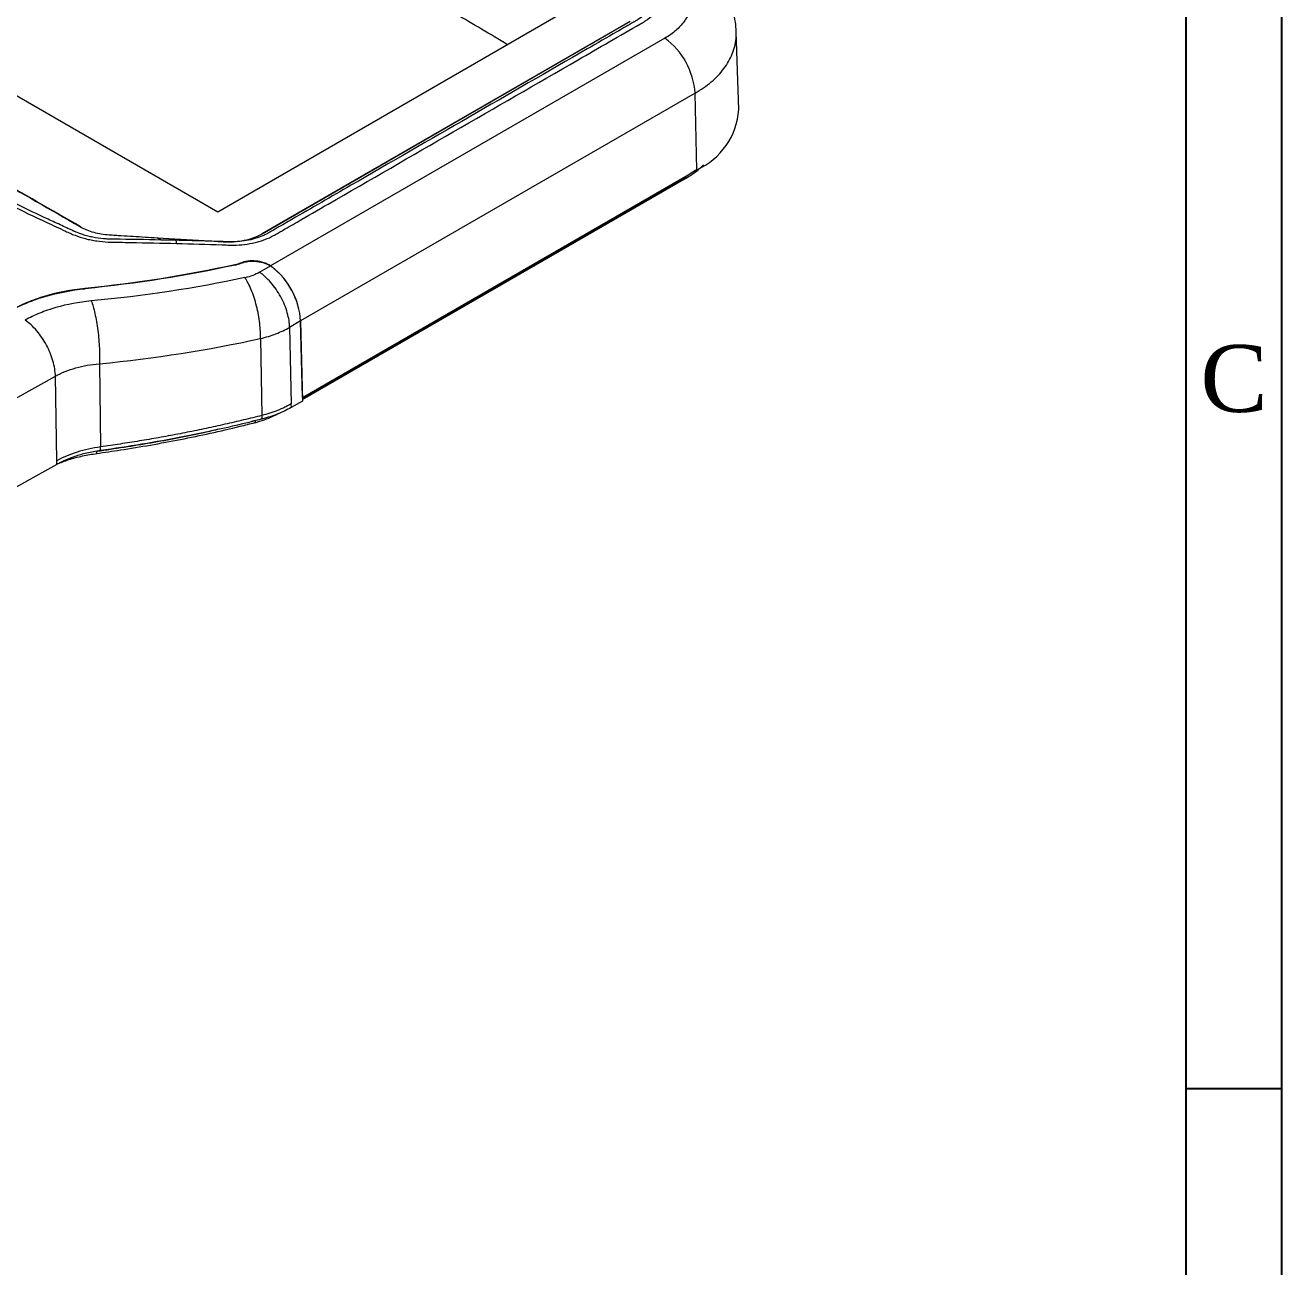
# Model space of a CAD drawing. Header units: millimetres. Extents: x 6 to 426, y 10 to 307.
# Drawn here: x 360.4 to 426.2, y 75.2 to 140.2 of the extents above; entities that cross this region are included whole.
import ezdxf

# ---------------------------------------------------------------- set-up
doc = ezdxf.new("R2010")
doc.units = ezdxf.units.MM

msp = doc.modelspace()

# ---------------------------------------------------------------- linework, layer by layer
at = {"color": 7, "linetype": 'Continuous'}
for p, q in [((426.1623, 10.2801), (426.1623, 307.2801)), ((421.1623, 15.2801), (421.1623, 302.2801))]:
    msp.add_line(p, q, dxfattribs=at)
at = {"color": 7, "linetype": 'Continuous', "lineweight": 15}
for p, q in [((370.5159, 130.3834), (347.535, 143.65)), ((388.1936, 140.5885), (370.5159, 130.3834)), ((392.0623, 140.3524), (372.815, 129.2412)), ((372.8352, 129.2478), (392.0825, 140.359)), ((393.9003, 139.4762), (373.2717, 127.5676)), ((397.758, 135.7373), (397.6273, 139.8124)), ((395.4731, 136.5927), (374.8459, 124.6848)), ((395.5626, 132.5956), (395.4731, 136.5927)), ((374.9354, 120.6877), (395.5626, 132.5956)), ((374.9379, 120.5717), (394.9382, 132.1176)), ((367.552, 128.9197), (367.3454, 129.0366)), ((367.3454, 129.0366), (370.113, 128.8676)), ((372.6973, 127.236), (373.2704, 127.5668)), ((374.8459, 124.6848), (374.2701, 124.3525)), ((374.2702, 124.3525), (374.3428, 120.3456)), ((374.8459, 124.6848), (374.9396, 120.4971)), ((374.9354, 120.6877), (374.8459, 124.6848)), ((372.7464, 123.7667), (372.8218, 119.7449)), ((364.3204, 122.443), (364.3853, 118.1017)), ((329.661, 103.8754), (362.0202, 121.7971)), ((362.0888, 117.3752), (362.0194, 121.7971)), ((374.3377, 120.3426), (374.3427, 120.1525)), ((374.9396, 120.4971), (374.3446, 120.1536)), ((372.8289, 119.5549), (372.8281, 119.7465)), ((364.3867, 117.9089), (364.3838, 118.0999)), ((362.0918, 117.1839), (329.4052, 99.0198)), ((362.0918, 117.1839), (362.0888, 117.3752))]:
    msp.add_line(p, q, dxfattribs=at)
at = {"color": 8, "linetype": 'Continuous', "lineweight": 15}
for p, q in [((374.9362, 120.65), (394.99, 132.2267)), ((394.99, 132.2267), (394.9909, 132.2655)), ((370.113, 128.8676), (370.728, 128.83)), ((371.6971, 127.7132), (371.6971, 127.6932)), ((372.4954, 119.4734), (372.2742, 119.4217))]:
    msp.add_line(p, q, dxfattribs=at)
msp.add_line((426.1623, 84.5301), (421.1623, 84.5301))
at = {"color": 8, "linetype": 'Continuous', "lineweight": 15, "flags": 128}
for points in [[(395.5156, 132.5684), (395.4864, 132.5472), (394.99, 132.2267)], [(372.815, 129.2412), (372.8241, 129.2453), (372.8352, 129.2478)], [(372.8082, 119.562), (372.6712, 119.5209), (372.4954, 119.4734)]]:
    msp.add_lwpolyline(points, dxfattribs=at)
at = {"color": 7, "linetype": 'Continuous', "lineweight": 15}
for centre, radius, start, end in [((314.4175, 22.0055), 137.0939, 58.686753, 60.008253), ((391.5697, 136.3343), 3.912, 3.787849, 53.433253), ((394.0575, 135.9852), 3.7088, 293.942196, 356.166059), ((363.2939, 129.5759), 0.0515, 47.365242, 82.332461), ((367.8597, 128.7487), 0.4905, 358.794677, 18.325663), ((370.9328, 124.423), 3.9218, 3.828181, 52.460676), ((370.9282, 124.4214), 3.9265, 3.846735, 51.928756)]:
    msp.add_arc(centre, radius, start, end, dxfattribs=at)
at = {"color": 8, "linetype": 'Continuous', "lineweight": 15}
msp.add_arc((394.8674, 132.218), 0.1228, 305.194737, 4.092489, dxfattribs=at)
at = {"color": 7, "linetype": 'Continuous', "lineweight": 15}
for points, knots in [([(367.4635, 157.9385), (367.2875, 157.9882), (367.1044, 158.0284), (366.7244, 158.0905), (366.5268, 158.1125), (366.1207, 158.1374), (365.9165, 158.1402), (365.6086, 158.1305), (365.5056, 158.1249), (365.2992, 158.1087), (365.1951, 158.098), (364.8862, 158.0589), (364.6853, 158.0237), (364.3911, 157.9583), (364.2943, 157.9343), (364.103, 157.8821), (364.008, 157.8536), (363.7328, 157.7633), (363.5613, 157.6966), (363.3207, 157.5875), (363.2432, 157.5497), (363.0939, 157.471), (363.0229, 157.4296), (361.8105, 156.7298), (358.3873, 154.7536), (352.682, 151.46), (347.5472, 148.4957), (344.6232, 146.8077), (343.9813, 146.4372), (343.8387, 146.3549), (343.7665, 146.3141), (343.5604, 146.187), (343.4347, 146.0963), (343.2147, 145.9092), (343.1194, 145.8124), (342.9583, 145.6121), (342.8924, 145.5077), (342.7961, 145.301), (342.7648, 145.1977), (342.7424, 145.0428), (342.7402, 144.9912), (342.7338, 144.8878), (342.7305, 144.8361), (342.7135, 144.5775), (342.6989, 144.3701), (342.6532, 143.7466), (342.6203, 143.329), (342.5694, 142.7), (342.5522, 142.4899), (342.526, 142.174), (342.5129, 142.0159), (342.4996, 141.8575), (342.4908, 141.7519), (342.4871, 141.6991), (342.4923, 141.5409), (342.5125, 141.4349), (342.5851, 141.23), (342.6372, 141.1307), (342.7726, 140.9382), (342.8565, 140.8443), (343.0049, 140.7105), (343.0582, 140.6674), (343.1704, 140.5834), (343.2266, 140.5414), (344.1852, 139.8275), (345.1272, 139.156), (346.6006, 138.1544), (347.1017, 137.8213), (348.1245, 137.1569), (348.6463, 136.8253), (350.2365, 135.837), (351.3314, 135.1854), (354.7187, 133.2512), (357.1146, 131.9903), (360.2788, 130.4492), (360.9206, 130.1425), (361.8937, 129.6855), (362.2196, 129.5338), (362.6288, 129.3449), (362.7104, 129.3069), (362.8752, 129.2322), (362.9598, 129.197), (363.2199, 129.0974), (363.402, 129.0392), (363.6887, 128.9649), (363.7873, 128.9422), (363.9846, 128.9025), (364.0834, 128.8854), (364.38, 128.8417), (364.578, 128.823), (364.8756, 128.81), (364.9749, 128.8089), (365.1735, 128.8055), (365.4714, 128.8003), (365.7692, 128.7948), (366.762, 128.7759), (367.556, 128.7585), (368.3501, 128.7384)], [0, 0, 0, 0, 0.0078125, 0.0078125, 0.015625, 0.015625, 0.0234375, 0.0234375, 0.0273437, 0.0273437, 0.03125, 0.03125, 0.0390625, 0.0390625, 0.0429687, 0.0429687, 0.046875, 0.046875, 0.0546875, 0.0546875, 0.0585937, 0.0585937, 0.0625, 0.0625, 0.125, 0.25, 0.375, 0.40625, 0.4101562, 0.4101562, 0.4140625, 0.4140625, 0.421875, 0.421875, 0.4296875, 0.4296875, 0.4375, 0.4375, 0.4453125, 0.4453125, 0.4492187, 0.4492187, 0.453125, 0.453125, 0.46875, 0.46875, 0.5, 0.5, 0.515625, 0.515625, 0.5234375, 0.5273437, 0.5273437, 0.53125, 0.53125, 0.5390625, 0.5390625, 0.546875, 0.546875, 0.5546875, 0.5546875, 0.5585937, 0.5585937, 0.5625, 0.5625, 0.625, 0.625, 0.65625, 0.65625, 0.6875, 0.6875, 0.75, 0.75, 0.875, 0.875, 0.90625, 0.90625, 0.921875, 0.921875, 0.9257813, 0.9257813, 0.9296875, 0.9296875, 0.9375, 0.9375, 0.9414063, 0.9414063, 0.9453125, 0.9453125, 0.953125, 0.953125, 0.9570313, 0.9570313, 0.9609375, 0.96875, 0.96875, 1, 1, 1, 1]), ([(368.3501, 128.7384), (369.1441, 128.7183), (369.9381, 128.6955), (370.8313, 128.6648), (370.9306, 128.6613), (371.1291, 128.6542), (371.2283, 128.6517), (371.5251, 128.6543), (371.7217, 128.6668), (372.1013, 128.712), (372.286, 128.7445), (372.5552, 128.8086), (372.6441, 128.8327), (372.8165, 128.8853), (372.8998, 128.9136), (373.1412, 129.0048), (373.291, 129.0736), (373.4995, 129.1882), (373.5667, 129.2281), (373.7028, 129.3067), (374.043, 129.5031), (374.9276, 130.0137), (377.9214, 131.7421), (382.8205, 134.5702), (388.2639, 137.7126), (391.5299, 139.5981), (392.6866, 140.2658), (392.7555, 140.3045), (392.8868, 140.3864), (392.9492, 140.429), (393.1268, 140.5611), (393.2325, 140.6552), (393.4187, 140.8554), (393.4994, 140.9627), (393.6304, 141.1829), (393.6814, 141.2962), (393.7359, 141.4707), (393.7503, 141.5297), (393.7714, 141.6492), (393.778, 141.71), (393.7854, 141.8913), (393.7747, 142.0119), (393.7237, 142.2529), (393.6831, 142.374), (393.5722, 142.6114), (393.5027, 142.7266), (393.3361, 142.9502), (393.2388, 143.0589), (393.0723, 143.2154), (393.0141, 143.2663), (392.8994, 143.3689), (392.8419, 143.4201), (392.554, 143.6756), (392.3218, 143.8783), (391.62, 144.4819), (391.1451, 144.8782), (389.7019, 146.0479), (388.7156, 146.8026), (386.6988, 148.2637), (385.6676, 148.9704), (383.5659, 150.3341), (382.4967, 150.9902), (379.2348, 152.8821), (376.9887, 154.042), (373.5067, 155.6268), (372.327, 156.1292), (370.5266, 156.842), (369.922, 157.0724), (369.0077, 157.4071), (368.5488, 157.5717), (368.01, 157.7587), (367.7783, 157.8378), (367.6237, 157.8903), (367.5451, 157.9155), (367.4635, 157.9385)], [0, 0, 0, 0, 0.03125, 0.03125, 0.0351563, 0.0351563, 0.0390625, 0.0390625, 0.046875, 0.046875, 0.0546875, 0.0546875, 0.0585938, 0.0585938, 0.0625, 0.0625, 0.0703125, 0.0703125, 0.0742188, 0.0742188, 0.078125, 0.09375, 0.125, 0.25, 0.375, 0.4375, 0.4375, 0.4414062, 0.4414062, 0.4453125, 0.4453125, 0.453125, 0.453125, 0.4609375, 0.4609375, 0.46875, 0.46875, 0.4726562, 0.4726562, 0.4765625, 0.4765625, 0.484375, 0.484375, 0.4921875, 0.4921875, 0.5, 0.5, 0.5078125, 0.5078125, 0.5117187, 0.5117187, 0.515625, 0.515625, 0.53125, 0.53125, 0.5625, 0.5625, 0.625, 0.625, 0.6875, 0.6875, 0.75, 0.75, 0.875, 0.875, 0.9375, 0.9375, 0.96875, 0.96875, 0.984375, 0.9921875, 0.9960937, 0.9960937, 1, 1, 1, 1]), ([(394.2515, 143.567), (394.4366, 143.4094), (394.5977, 143.2444), (394.8049, 142.9864), (394.8682, 142.8986), (394.983, 142.7195), (395.0348, 142.6277), (395.1701, 142.3504), (395.2337, 142.164), (395.2902, 141.8824), (395.3025, 141.7881), (395.3138, 141.599), (395.3127, 141.5037), (395.2891, 141.2225), (395.247, 141.0395), (395.1446, 140.7718), (395.104, 140.6837), (395.0091, 140.51), (394.955, 140.4246), (394.7759, 140.1774), (394.6331, 140.0225), (394.3009, 139.7328), (394.1104, 139.5975), (393.9003, 139.4762)], [0, 0, 0, 0, 0.125, 0.125, 0.1875, 0.1875, 0.25, 0.25, 0.375, 0.375, 0.4375, 0.4375, 0.5, 0.5, 0.625, 0.625, 0.6875, 0.6875, 0.75, 0.75, 0.875, 0.875, 1, 1, 1, 1]), ([(397.6273, 139.8137), (397.6162, 139.982), (397.5921, 140.3472), (397.4679, 140.9138), (397.2689, 141.4787), (396.9964, 142.022), (396.6639, 142.5312), (396.2445, 143.0449), (395.8988, 143.3605), (395.7202, 143.5235)], [0, 0, 0, 0, 0.1174535, 0.2549327, 0.4128256, 0.5450308, 0.6869343, 0.8383213, 1, 1, 1, 1]), ([(392.6475, 142.8627), (392.6539, 142.8575), (392.6593, 142.8528), (392.6711, 142.8429), (392.6769, 142.8379), (392.6943, 142.8228), (392.7057, 142.8127), (392.7396, 142.7822), (392.7616, 142.7616), (392.8254, 142.6993), (392.8654, 142.6571), (392.9775, 142.5282), (393.0421, 142.4395), (393.1501, 142.2557), (393.1933, 142.16), (393.2562, 141.9686), (393.2763, 141.8724), (393.2929, 141.6798), (393.289, 141.5827), (393.2555, 141.3918), (393.2265, 141.2978), (393.1458, 141.114), (393.0938, 141.0237), (392.9666, 140.8498), (392.8922, 140.7674), (392.7227, 140.6113), (392.6276, 140.5377), (392.4956, 140.4517), (392.4685, 140.4347), (392.4271, 140.4099), (392.4141, 140.4024), (392.3819, 140.3838), (392.3015, 140.3373), (391.9635, 140.1422), (391.1266, 139.6591), (388.294, 138.0239), (383.659, 135.3481), (378.5089, 132.3751), (375.1613, 130.4425), (373.7451, 129.625), (373.3427, 129.3927), (373.1938, 129.3067), (373.1737, 129.2951), (373.1657, 129.2905), (373.1612, 129.2879), (373.1508, 129.2819), (373.1436, 129.2778), (373.1081, 129.2578), (373.0792, 129.2421), (372.9906, 129.1962), (372.9293, 129.1671), (372.7388, 129.0844), (372.6031, 129.0354), (372.3129, 128.9505), (372.1628, 128.916), (371.8561, 128.8629), (371.6992, 128.8442), (371.4584, 128.8281), (371.377, 128.8248), (371.2552, 128.8228), (371.1943, 128.8226), (371.1234, 128.8238), (371.093, 128.8245), (371.0727, 128.8251), (371.0633, 128.8254), (371.0524, 128.8258)], [0, 0, 0, 0, 0.0009766, 0.0009766, 0.0019531, 0.0019531, 0.0039063, 0.0039063, 0.0078125, 0.0078125, 0.015625, 0.015625, 0.03125, 0.03125, 0.046875, 0.046875, 0.0625, 0.0625, 0.078125, 0.078125, 0.09375, 0.09375, 0.109375, 0.109375, 0.125, 0.125, 0.140625, 0.140625, 0.1445313, 0.1445313, 0.1464844, 0.1464844, 0.1484375, 0.15625, 0.1875, 0.25, 0.5, 0.75, 0.875, 0.90625, 0.921875, 0.9238281, 0.9243164, 0.9243164, 0.9248047, 0.9248047, 0.9257812, 0.9257812, 0.9296875, 0.9296875, 0.9375, 0.9375, 0.953125, 0.953125, 0.96875, 0.96875, 0.984375, 0.984375, 0.9921875, 0.9921875, 0.9960937, 0.9980469, 0.9990234, 0.9990234, 1, 1, 1, 1]), ([(362.9849, 129.384), (362.978, 129.3872), (362.9698, 129.3909), (362.9548, 129.3978), (362.9321, 129.4081), (362.8794, 129.4322), (362.7739, 129.4804), (362.5632, 129.5768), (362.3832, 129.6597), (362.0239, 129.8257), (361.7852, 129.9366), (361.072, 130.2705), (360.6012, 130.4941), (359.2033, 131.1675), (358.2905, 131.6202), (355.6089, 132.9902), (353.897, 133.9194), (351.4424, 135.336), (350.6431, 135.812), (349.0831, 136.7717), (348.3215, 137.256), (346.845, 138.2273), (346.1297, 138.7147), (345.0916, 139.4476), (344.7514, 139.6923), (344.2504, 140.0592), (344.0023, 140.2426), (343.7577, 140.426), (343.636, 140.5176), (343.5753, 140.5635), (343.5047, 140.6169), (343.4745, 140.6398), (343.4544, 140.6551), (343.4441, 140.6631), (343.4343, 140.6703)], [0, 0, 0, 0, 0.0009766, 0.0009766, 0.0019531, 0.0039062, 0.0078125, 0.015625, 0.03125, 0.03125, 0.0625, 0.0625, 0.125, 0.125, 0.25, 0.25, 0.5, 0.5, 0.625, 0.625, 0.75, 0.75, 0.875, 0.875, 0.9375, 0.9375, 0.96875, 0.984375, 0.984375, 0.9921875, 0.9960938, 0.9980469, 0.9980469, 1, 1, 1, 1]), ([(345.096, 140.1363), (346.6082, 139.2564), (348.1239, 138.3793), (351.156, 136.6257), (352.6727, 135.7495), (355.7069, 133.9979), (357.2243, 133.1225), (360.2606, 131.3729), (361.779, 130.4985), (363.3008, 129.6269)], [0, 0, 0, 0, 0.25, 0.25, 0.5, 0.5, 0.75, 0.75, 1, 1, 1, 1]), ([(363.3288, 129.6137), (360.3413, 131.3344), (354.2715, 134.8305), (348.2048, 138.3406), (345.124, 140.1231)], [0, 0, 0, 0, 0.4921879, 1, 1, 1, 1]), ([(394.9382, 132.1176), (395.0237, 132.1687), (395.2711, 132.3168), (395.6095, 132.5558), (395.8275, 132.7584), (395.9206, 132.845)], [0, 0, 0, 0, 0.23192003, 0.67185538, 1, 1, 1, 1]), ([(363.3361, 129.6068), (363.3876, 129.5775), (363.4389, 129.5505), (363.5469, 129.4984), (363.6027, 129.4737), (363.7752, 129.4036), (363.8975, 129.3622), (364.2831, 129.2557), (364.5536, 129.2109), (364.8374, 129.1924)], [0, 0, 0, 0, 0.125, 0.125, 0.25, 0.25, 0.5, 0.5, 1, 1, 1, 1]), ([(367.552, 128.9197), (366.7339, 128.9366), (365.9158, 128.9507), (365.0462, 128.9634), (364.9951, 128.9642), (364.8928, 128.9656), (364.8492, 128.9664), (364.712, 128.9712), (364.6205, 128.9768), (364.3466, 129.001), (364.1641, 129.027), (363.8917, 129.0813), (363.8012, 129.1022), (363.6256, 129.1478), (363.54, 129.1728), (363.3738, 129.2265), (363.2929, 129.2553), (363.1749, 129.3014), (363.1167, 129.3252), (363.0598, 129.3501), (363.0221, 129.3669), (363.0044, 129.375), (362.9849, 129.384)], [0, 0, 0, 0, 0.5, 0.5, 0.53125, 0.53125, 0.5625, 0.5625, 0.625, 0.625, 0.75, 0.75, 0.8125, 0.8125, 0.875, 0.875, 0.9375, 0.9375, 0.96875, 0.984375, 0.984375, 1, 1, 1, 1]), ([(364.8374, 129.1924), (364.8626, 129.1908), (364.8893, 129.1892), (364.9415, 129.1859), (365.0199, 129.181), (365.2028, 129.1696), (365.5686, 129.1468), (365.8822, 129.1273), (366.5093, 129.0884), (366.9273, 129.0625), (367.3454, 129.0366)], [0, 0, 0, 0, 0.03125, 0.03125, 0.0625, 0.125, 0.25, 0.5, 0.5, 1, 1, 1, 1]), ([(371.0524, 128.8258), (371.0458, 128.826), (371.0382, 128.8263), (371.024, 128.8268), (371.0027, 128.8275), (370.953, 128.8293), (370.8535, 128.8327), (370.7682, 128.8356), (370.5977, 128.8413), (370.2567, 128.8522), (369.9158, 128.8622), (369.2341, 128.8812), (368.7797, 128.8925), (368.3253, 128.9029)], [0, 0, 0, 0, 0.0078125, 0.0078125, 0.015625, 0.03125, 0.0625, 0.125, 0.125, 0.25, 0.5, 0.5, 1, 1, 1, 1]), ([(370.7768, 128.8271), (370.8245, 128.8242), (370.8706, 128.8222), (370.9642, 128.8196), (371.0109, 128.819), (371.151, 128.8196), (371.2442, 128.8229), (371.5232, 128.8418), (371.7095, 128.8668), (372.0627, 128.9386), (372.2318, 128.9856), (372.553, 129.1022), (372.7008, 129.1702), (372.8352, 129.2478)], [0, 0, 0, 0, 0.0625, 0.0625, 0.125, 0.125, 0.25, 0.25, 0.5, 0.5, 0.75, 0.75, 1, 1, 1, 1]), ([(373.2717, 127.5676), (373.165, 127.6355), (373.0453, 127.6911), (372.7803, 127.7772), (372.6422, 127.8055), (372.3557, 127.832), (372.2149, 127.8296), (371.9398, 127.7934), (371.813, 127.7606), (371.6971, 127.7132)], [0, 0, 0, 0, 0.25, 0.25, 0.5, 0.5, 0.75, 0.75, 1, 1, 1, 1]), ([(371.7156, 127.7003), (371.7723, 127.7235), (371.833, 127.7434), (371.9582, 127.7755), (372.0229, 127.7878), (372.2233, 127.8141), (372.3663, 127.8167), (372.5745, 127.7986), (372.6435, 127.789), (372.7805, 127.7626), (372.8481, 127.7457), (372.9776, 127.7057), (373.0399, 127.6824), (373.1599, 127.6293), (373.2173, 127.5993), (373.2704, 127.5668)], [0, 0, 0, 0, 0.125, 0.125, 0.25, 0.25, 0.5, 0.5, 0.625, 0.625, 0.75, 0.75, 0.875, 0.875, 1, 1, 1, 1]), ([(372.7464, 123.7667), (372.7535, 123.9975), (372.7424, 124.2673), (372.6738, 124.851), (372.6162, 125.1641), (372.4615, 125.7705), (372.3648, 126.0624), (372.1551, 126.5694), (372.0426, 126.7842), (371.9338, 126.952)], [0, 0, 0, 0, 0.25, 0.25, 0.5, 0.5, 0.75, 0.75, 1, 1, 1, 1]), ([(374.2702, 124.3525), (374.265, 124.5808), (374.2274, 124.8366), (374.1102, 125.2504), (374.0613, 125.3912), (373.9462, 125.6712), (373.8798, 125.8112), (373.6536, 126.226), (373.4762, 126.4795), (373.1862, 126.8116), (373.0889, 126.9106), (372.9411, 127.0449), (372.8905, 127.0879), (372.7936, 127.1655), (372.7464, 127.201), (372.7007, 127.2335)], [0, 0, 0, 0, 0.25, 0.25, 0.375, 0.375, 0.5, 0.5, 0.75, 0.75, 0.875, 0.875, 0.9375, 0.9375, 1, 1, 1, 1]), ([(363.5661, 126.3832), (362.8313, 126.3089), (362.1358, 126.1738), (361.1499, 125.8837), (360.8295, 125.7716), (360.2222, 125.5217), (359.934, 125.3838), (359.6615, 125.2328)], [0, 0, 0, 0, 0.5, 0.5, 0.75, 0.75, 1, 1, 1, 1]), ([(359.6756, 125.2233), (359.9467, 125.3735), (360.235, 125.5113), (360.838, 125.7595), (361.1537, 125.8704), (362.144, 126.1624), (362.8505, 126.2993), (363.5813, 126.3729)], [0, 0, 0, 0, 0.25, 0.25, 0.5, 0.5, 1, 1, 1, 1]), ([(363.8973, 125.733), (363.2449, 125.6715), (362.6279, 125.5555), (361.754, 125.3026), (361.4701, 125.2044), (360.9325, 124.9849), (360.6776, 124.8634), (360.4368, 124.7302)], [0, 0, 0, 0, 0.5, 0.5, 0.75, 0.75, 1, 1, 1, 1]), ([(363.8973, 125.733), (363.9609, 125.5591), (364.0257, 125.336), (364.1441, 124.8087), (364.1971, 124.505), (364.2781, 123.8757), (364.3057, 123.5518), (364.3324, 122.9517), (364.3316, 122.6764), (364.3204, 122.443)], [0, 0, 0, 0, 0.25, 0.25, 0.5, 0.5, 0.75, 0.75, 1, 1, 1, 1]), ([(362.0202, 121.7971), (362.0148, 122.0489), (361.9707, 122.3227), (361.8104, 122.8785), (361.6943, 123.1604), (361.4055, 123.6954), (361.2328, 123.9483), (360.8534, 124.3922), (360.6468, 124.583), (360.4368, 124.7301)], [0, 0, 0, 0, 0.25, 0.25, 0.5, 0.5, 0.75, 0.75, 1, 1, 1, 1]), ([(372.7464, 123.7667), (373.0324, 123.8348), (373.303, 123.9182), (373.8102, 124.1132), (374.049, 124.2255), (374.2701, 124.3525)], [0, 0, 0, 0, 0.5, 0.5, 1, 1, 1, 1]), ([(362.0194, 121.7971), (362.18, 121.8866), (362.3496, 121.9674), (362.7074, 122.1124), (362.8962, 122.1766), (363.4777, 122.3396), (363.8871, 122.4108), (364.3204, 122.443)], [0, 0, 0, 0, 0.25, 0.25, 0.5, 0.5, 1, 1, 1, 1]), ([(374.344, 120.3457), (374.2954, 120.3205), (374.2452, 120.2944), (374.137, 120.2359), (374.0794, 120.2049), (373.9553, 120.1428), (373.8915, 120.1135), (373.7645, 120.0583), (373.7008, 120.0322), (373.51, 119.9567), (373.3758, 119.9067), (373.0882, 119.8181), (372.954, 119.7844), (372.8331, 119.7477)], [0, 0, 0, 0, 0.125, 0.125, 0.25, 0.25, 0.375, 0.375, 0.5, 0.5, 0.75, 0.75, 1, 1, 1, 1]), ([(372.8212, 119.7448), (372.6611, 119.7045), (372.3407, 119.6239), (371.8575, 119.5066), (371.3722, 119.3919), (370.8847, 119.2801), (370.3952, 119.1714), (369.9037, 119.0657), (369.4104, 118.9629), (368.9153, 118.8632), (368.4184, 118.7664), (367.9198, 118.6726), (367.4195, 118.5818), (366.9176, 118.4941), (366.414, 118.4094), (365.9089, 118.3278), (365.4025, 118.2493), (364.8949, 118.1737), (364.5555, 118.1257), (364.3858, 118.1018)], [0, 0, 0, 0, 0.0587911, 0.1176002, 0.1764278, 0.2352749, 0.2941124, 0.3529413, 0.4117694, 0.4705978, 0.5294266, 0.5882538, 0.6470807, 0.7059088, 0.7647469, 0.823591, 0.8824126, 0.9412149, 1, 1, 1, 1]), ([(372.4479, 119.3664), (372.5353, 119.3897), (372.7886, 119.4574), (373.1841, 119.599), (373.5148, 119.7525), (373.6864, 119.8496), (373.7252, 119.8716)], [0, 0, 0, 0, 0.1868025, 0.5410422, 0.8962613, 1, 1, 1, 1]), ([(374.3446, 120.1534), (374.2339, 120.0951), (374.1216, 120.0343), (373.886, 119.9194), (373.7632, 119.8648), (373.5096, 119.7645), (373.3793, 119.7195), (373.1107, 119.6356), (372.9721, 119.5971), (372.8326, 119.5557)], [0, 0, 0, 0, 0.25, 0.25, 0.5, 0.5, 0.75, 0.75, 1, 1, 1, 1]), ([(364.1705, 117.7572), (364.5869, 117.816), (365.5312, 117.9493), (366.9936, 118.194), (368.5632, 118.4855), (370.1285, 118.8131), (371.4282, 119.1084), (372.1964, 119.3062), (372.4534, 119.3724)], [0, 0, 0, 0, 0.1468972, 0.3331506, 0.5215938, 0.7118379, 0.9035812, 1, 1, 1, 1]), ([(372.8326, 119.5558), (372.1516, 119.3831), (371.4646, 119.2186), (370.0776, 118.9081), (369.3785, 118.7618), (367.264, 118.3498), (365.8336, 118.1121), (364.3877, 117.9104)], [0, 0, 0, 0, 0.25, 0.25, 0.5, 0.5, 1, 1, 1, 1]), ([(364.3838, 118.0999), (363.9548, 118.0387), (363.5395, 117.9454), (362.7659, 117.7014), (362.4076, 117.5506), (362.0905, 117.3767)], [0, 0, 0, 0, 0.5, 0.5, 1, 1, 1, 1]), ([(362.0917, 117.2), (362.299, 117.2808), (362.7239, 117.4465), (363.4321, 117.6354), (363.9389, 117.7172), (364.1924, 117.7581)], [0, 0, 0, 0, 0.3227311, 0.6612465, 1, 1, 1, 1]), ([(364.3877, 117.9091), (364.1262, 117.8735), (363.8823, 117.8273), (363.4315, 117.7212), (363.2245, 117.6612), (362.8456, 117.5334), (362.6736, 117.4657), (362.4392, 117.3617), (362.365, 117.3266), (362.2238, 117.256), (362.158, 117.2212), (362.0925, 117.1845)], [0, 0, 0, 0, 0.25, 0.25, 0.5, 0.5, 0.75, 0.75, 0.875, 0.875, 1, 1, 1, 1])]:
    msp.add_open_spline(points, degree=3, knots=knots, dxfattribs=at)
at = {"color": 8, "linetype": 'Continuous', "lineweight": 15}
for points, knots in [([(395.4731, 136.5927), (395.769, 136.7837), (396.3662, 137.1694), (397.018, 137.8725), (397.4521, 138.6394), (397.6314, 139.2998), (397.6196, 139.6953), (397.6159, 139.8176)], [0, 0, 0, 0, 0.2230591, 0.4503354, 0.6757593, 0.8997562, 1, 1, 1, 1]), ([(370.5885, 119.0275), (370.3216, 118.9641), (369.1535, 118.6865), (367.0235, 118.2839), (365.1382, 117.9991), (364.1955, 117.8568)], [0, 0, 0, 0, 0.1290072, 0.5645037, 1, 1, 1, 1]), ([(372.4535, 119.3722), (372.4574, 119.3718), (372.4725, 119.3702), (372.4896, 119.4033), (372.4935, 119.45), (372.4954, 119.4734)], [0, 0, 0, 0, 0.1508669, 0.5754326, 1, 1, 1, 1]), ([(364.1707, 117.7556), (364.1731, 117.756), (364.1788, 117.7569), (364.1856, 117.7703), (364.1931, 117.7985), (364.1945, 117.8338), (364.1955, 117.8568)], [0, 0, 0, 0, 0.1679657, 0.3866385, 0.6009299, 1, 1, 1, 1])]:
    msp.add_open_spline(points, degree=3, knots=knots, dxfattribs=at)
at = {"color": 7, "linetype": 'Continuous', "lineweight": 15}
for points in [[(363.3008, 129.6269), (363.3125, 129.6202), (363.3245, 129.6134), (363.3361, 129.6068)], [(368.3253, 128.9029), (368.0676, 128.9088), (367.8098, 128.9144), (367.552, 128.9197)], [(371.412, 127.6251), (368.8751, 127.0663), (366.2599, 126.6556), (363.5661, 126.3832)], [(371.4304, 127.6123), (368.8991, 127.0556), (366.2691, 126.6436), (363.5813, 126.3729)], [(371.6971, 127.7132), (371.6081, 127.6767), (371.5131, 127.6474), (371.412, 127.6251)], [(371.4304, 127.6123), (371.5312, 127.6345), (371.6269, 127.664), (371.7156, 127.7003)], [(373.2704, 127.5668), (373.2977, 127.5499), (373.3241, 127.5317), (373.3495, 127.5125)], [(373.3224, 127.5327), (373.3059, 127.5449), (373.289, 127.5565), (373.2717, 127.5676)], [(371.9338, 126.952), (369.3366, 126.3957), (366.6578, 125.993), (363.8973, 125.733)], [(372.7007, 127.2335), (372.4789, 127.1055), (372.2238, 127.0107), (371.9357, 126.949)], [(364.3204, 122.443), (367.213, 122.7319), (370.0217, 123.1695), (372.7464, 123.7667)]]:
    msp.add_open_spline(points, degree=3, dxfattribs=at)

# ---------------------------------------------------------------- texts
at = {"insert": (423.6623, 121.6551), "char_height": 3.5, "width": 5, "attachment_point": 5}
msp.add_mtext('{\\Ftimesout|c134;C}', dxfattribs=at)

doc.saveas('drawing.dxf')
